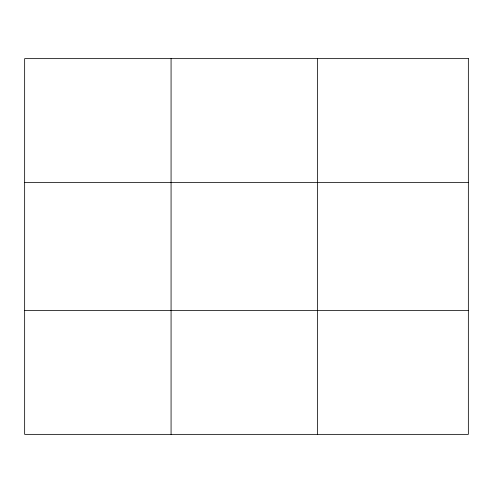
<?xml version="1.0" encoding="UTF-8"?>
<svg xmlns="http://www.w3.org/2000/svg" width="493" height="493" viewBox="0 0 493 493"><rect width="100%" height="100%" fill="white"/><g stroke="black" fill="none" stroke-linecap="round" stroke-linejoin="round"><path stroke-width="0.74" d="M171.071 58.636L171.071 434.364M317.492 58.636L317.492 434.364M24.65 182.626L468.35 182.626M24.65 310.374L468.35 310.374M468.35 58.636L468.35 434.364L24.65 434.364L24.65 58.636L468.35 58.636"/></g></svg>
